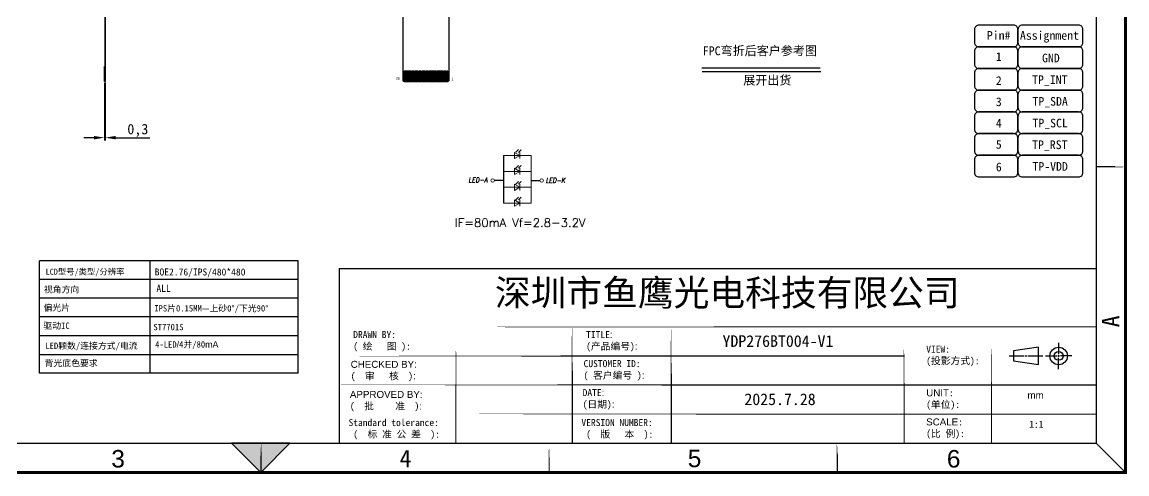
# Model space of a CAD drawing. Header units: millimetres. Extents: x 6107 to 6696, y -7540 to -7123.
# Drawn here: x 6320.6 to 6696.3, y -7539.6 to -7386 of the extents above; entities that cross this region are included whole.
import ezdxf
from ezdxf.enums import TextEntityAlignment as Align

# ---------------------------------------------------------------- set-up
doc = ezdxf.new("R2010")
doc.units = ezdxf.units.MM
doc.header["$LTSCALE"] = 32.67
doc.header["$PDMODE"] = 3
doc.header["$PDSIZE"] = 0.3125
doc.layers.get('0').update_dxf_attribs({"linetype": 'CONTINUOUS'})
doc.layers.get('Defpoints').update_dxf_attribs({"linetype": 'CONTINUOUS'})
for name, color, linetype in [('DIM', 3, 'CONTINUOUS'), ('ITO', 3, 'CONTINUOUS'), ('鑫视界图框', 3, 'CONTINUOUS')]:
    doc.layers.add(name, color=color, linetype=linetype)
doc.layers.add('Text', color=7, linetype='CONTINUOUS', lineweight=0)
doc.styles.add('Arial', font='arial.ttf', dxfattribs={"height": 3})
doc.styles.add('C-E02$0$RT', font='ROMANT.SHX')
doc.styles.add('H', font='italic.shx', dxfattribs={"width": 0.75})
doc.styles.get("Standard").update_dxf_attribs({"font": 'txt', "width": 0.8})
doc.styles.add('宋', font='SimSun.ttf')
doc.styles.add('宋体', font='SimSun.ttf')
doc.styles.add('黑体', font='simhei.ttf')
doc.dimstyles.new('HJ', dxfattribs={"dimtxt": 3.5, "dimasz": 3.5, "dimexe": 1, "dimexo": 0.625, "dimgap": 0.5, "dimtad": 1, "dimtxsty": '黑体', "dimcen": 3.5, "dimclrd": 4, "dimclre": 4, "dimclrt": 4, "dimadec": 0, "dimazin": 0, "dimtfac": 1, "dimtmove": 0, "dimatfit": 3, "dimfxl": 1, "dimarcsym": 0})

# ---------------------------------------------------------------- blocks, each defined once
blk = doc.blocks.new('*U33')
at = {"layer": 'ITO', "color": 2}
blk.add_lwpolyline([(-0.175, -1.75), (0.175, -1.75), (0.175, 1.75), (-0.175, 1.75)], close=True, dxfattribs=at)
blk = doc.blocks.new('*U34')
at = {"layer": 'ITO', "color": 0, "linetype": 'ByBlock', "lineweight": -2, "transparency": 16777216}
for p in [(0, 0), (0.5, 0), (1, 0), (1.5, 0), (2, 0), (2.5, 0), (3, 0), (3.5, 0), (4, 0), (4.5, 0), (5, 0), (5.5, 0), (6, 0), (6.5, 0), (7, 0), (7.5, 0), (8, 0), (8.5, 0), (9, 0), (9.5, 0), (10, 0), (10.5, 0), (11, 0), (11.5, 0), (12, 0), (12.5, 0), (13, 0), (13.5, 0), (14, 0), (14.5, 0)]:
    blk.add_blockref('*U33', p, dxfattribs=at)
blk = doc.blocks.new('*D50')
at = {"layer": 'Defpoints', "color": 0, "transparency": 16777216}
for p in [(6348.63, -7405.91), (6348.93, -7405.91), (6348.93, -7425.31)]:
    blk.add_point(p, dxfattribs=at)
at = {"layer": 'ITO', "color": 4, "lineweight": -2, "transparency": 16777216}
for p, q in [((6348.63, -7406.53), (6348.63, -7426.31)), ((6348.93, -7406.53), (6348.93, -7426.31)), ((6345.13, -7425.31), (6341.63, -7425.31)), ((6348.63, -7425.31), (6348.93, -7425.31)), ((6352.43, -7425.31), (6364.07, -7425.31))]:
    blk.add_line(p, q, dxfattribs=at)
at = {"layer": 'ITO', "color": 4, "transparency": 16777216}
for points in [[(6345.13, -7424.73), (6345.13, -7425.89), (6348.63, -7425.31)], [(6352.43, -7424.73), (6352.43, -7425.89), (6348.93, -7425.31)]]:
    blk.add_solid(points, dxfattribs=at)
at = {"layer": 'ITO', "color": 4, "transparency": 16777216, "insert": (6360, -7422.83), "char_height": 3.5, "attachment_point": 5, "style": '黑体'}
blk.add_mtext('0,3', dxfattribs=at)

msp = doc.modelspace()

# ---------------------------------------------------------------- hatches: boundary and pattern name
msp.add_hatch(color=3).paths.add_polyline_path([(6391.903, -7529.218), (6401.803, -7539.118), (6411.703, -7529.218)])

# ---------------------------------------------------------------- linework, layer by layer
at = {"color": 30, "lineweight": -3}
for p, q in [((6348.798, -7361.361), (6348.798, -7406.164)), ((6348.928, -7361.361), (6348.928, -7406.164))]:
    msp.add_line(p, q, dxfattribs=at)
at = {"color": 2}
for p, q in [((6551.795, -7401.593), (6592.047, -7401.593)), ((6551.899, -7402.808), (6592.252, -7402.808))]:
    msp.add_line(p, q, dxfattribs=at)
for p, q in [((6484.296, -7431.36), (6484.296, -7447.556)), ((6484.296, -7439.879), (6481.257, -7439.879)), ((6493.696, -7439.879), (6496.735, -7439.879))]:
    msp.add_line(p, q)
at = {"color": 4, "linetype": 'Continuous', "lineweight": -3}
for p, q in [((6414.529, -7467.149), (6326.53, -7467.149)), ((6326.53, -7505.36), (6326.53, -7467.149)), ((6364.198, -7505.36), (6364.198, -7467.149)), ((6414.529, -7505.36), (6414.529, -7467.149)), ((6414.529, -7473.518), (6326.53, -7473.518)), ((6414.529, -7479.886), (6326.53, -7479.886)), ((6414.529, -7486.255), (6326.53, -7486.255)), ((6414.529, -7492.623), (6326.53, -7492.623)), ((6414.529, -7505.36), (6326.53, -7505.36))]:
    msp.add_line(p, q, dxfattribs=at)
at = {"color": 4, "lineweight": -3}
msp.add_line((6326.53, -7498.992), (6414.529, -7498.992), dxfattribs=at)
at = {"color": 4, "elevation": 0}
for points in [[(6644.531, -7388.536), (6644.531, -7392.96, 0.4142136), (6646.006, -7394.434), (6657.802, -7394.434, 0.4142136), (6659.277, -7392.96), (6659.277, -7388.536, 0.4142136), (6657.802, -7387.062), (6646.006, -7387.062, 0.4142136)], [(6659.277, -7388.536), (6659.277, -7392.96, 0.4142136), (6660.751, -7394.434), (6679.921, -7394.434, 0.4142136), (6681.395, -7392.96), (6681.395, -7388.536, 0.4142136), (6679.921, -7387.062), (6660.751, -7387.062, 0.4142136)], [(6644.531, -7395.909), (6644.531, -7400.333, 0.4142136), (6646.006, -7401.807), (6657.802, -7401.807, 0.4142136), (6659.277, -7400.333), (6659.277, -7395.909, 0.4142136), (6657.802, -7394.434), (6646.006, -7394.434, 0.4142136)], [(6659.277, -7395.909), (6659.277, -7400.333, 0.4142136), (6660.751, -7401.807), (6679.921, -7401.807, 0.4142136), (6681.395, -7400.333), (6681.395, -7395.909, 0.4142136), (6679.921, -7394.434), (6660.751, -7394.434, 0.4142136)], [(6644.531, -7403.282), (6644.531, -7407.705, 0.4142136), (6646.006, -7409.18), (6657.802, -7409.18, 0.4142136), (6659.277, -7407.705), (6659.277, -7403.282, 0.4142136), (6657.802, -7401.807), (6646.006, -7401.807, 0.4142136)], [(6659.277, -7403.282), (6659.277, -7407.705, 0.4142136), (6660.751, -7409.18), (6679.921, -7409.18, 0.4142136), (6681.395, -7407.705), (6681.395, -7403.282, 0.4142136), (6679.921, -7401.807), (6660.751, -7401.807, 0.4142136)], [(6644.531, -7410.654), (6644.531, -7415.078, 0.4142136), (6646.006, -7416.553), (6657.802, -7416.553, 0.4142136), (6659.277, -7415.078), (6659.277, -7410.654, 0.4142136), (6657.802, -7409.18), (6646.006, -7409.18, 0.4142136)], [(6659.277, -7410.654), (6659.277, -7415.078, 0.4142136), (6660.751, -7416.553), (6679.921, -7416.553, 0.4142136), (6681.395, -7415.078), (6681.395, -7410.654, 0.4142136), (6679.921, -7409.18), (6660.751, -7409.18, 0.4142136)], [(6644.531, -7418.027), (6644.531, -7422.451, 0.4142136), (6646.006, -7423.926), (6657.802, -7423.926, 0.4142136), (6659.277, -7422.451), (6659.277, -7418.027, 0.4142136), (6657.802, -7416.553), (6646.006, -7416.553, 0.4142136)], [(6659.277, -7418.027), (6659.277, -7422.451, 0.4142136), (6660.751, -7423.926), (6679.921, -7423.926, 0.4142136), (6681.395, -7422.451), (6681.395, -7418.027, 0.4142136), (6679.921, -7416.553), (6660.751, -7416.553, 0.4142136)], [(6644.531, -7425.4), (6644.531, -7429.824, 0.4142136), (6646.006, -7431.298), (6657.802, -7431.298, 0.4142136), (6659.277, -7429.824), (6659.277, -7425.4, 0.4142136), (6657.802, -7423.926), (6646.006, -7423.926, 0.4142136)], [(6659.277, -7425.4), (6659.277, -7429.824, 0.4142136), (6660.751, -7431.298), (6679.921, -7431.298, 0.4142136), (6681.395, -7429.824), (6681.395, -7425.4, 0.4142136), (6679.921, -7423.926), (6660.751, -7423.926, 0.4142136)], [(6644.531, -7432.773), (6644.531, -7437.197, 0.4142136), (6646.006, -7438.671), (6657.802, -7438.671, 0.4142136), (6659.277, -7437.197), (6659.277, -7432.773, 0.4142136), (6657.802, -7431.298), (6646.006, -7431.298, 0.4142136)], [(6659.277, -7432.773), (6659.277, -7437.197, 0.4142136), (6660.751, -7438.671), (6679.921, -7438.671, 0.4142136), (6681.395, -7437.197), (6681.395, -7432.773, 0.4142136), (6679.921, -7431.298), (6660.751, -7431.298, 0.4142136)]]:
    msp.add_lwpolyline(points, format="xyb", close=True, dxfattribs=at)
at = {"color": 4, "lineweight": 0}
msp.add_lwpolyline([(6394.217, -7467.149), (6414.529, -7467.149)], dxfattribs=at)
at = {"color": 3}
msp.add_lwpolyline([(6391.903, -7529.218), (6401.803, -7539.118), (6411.703, -7529.218)], close=True, dxfattribs=at)
at = {"layer": 'ITO', "color": 30}
for p, q in [((6348.628, -7406.164), (6348.628, -7401.164)), ((6348.628, -7401.164), (6348.798, -7401.164)), ((6348.928, -7406.164), (6348.628, -7406.164))]:
    msp.add_line(p, q, dxfattribs=at)
msp.add_lwpolyline([(6472.733, -7366.132), (6472.733, -7377.572, -0.4142136), (6472.233, -7378.072), (6466.195, -7378.072, 0.4142136), (6465.695, -7378.572), (6465.695, -7405.964, -0.4142136), (6465.495, -7406.164), (6450.395, -7406.164, -0.4142136), (6450.195, -7405.964), (6450.195, -7378.572, 0.4142136), (6449.695, -7378.072), (6442.359, -7378.072, -0.4142136), (6441.859, -7377.572), (6441.859, -7366.132, -0.4142136), (6442.359, -7365.632), (6445.338, -7365.632)], format="xyb", dxfattribs=at)
at = {"layer": 'Text', "color": 0, "linetype": 'Continuous', "lineweight": 9}
for p, q in [((6488.072, -7430.295), (6488.072, -7432.424)), ((6489.916, -7431.36), (6488.072, -7430.295)), ((6489.916, -7430.295), (6489.916, -7432.424)), ((6484.296, -7431.36), (6493.696, -7431.36)), ((6489.916, -7431.36), (6488.072, -7432.424)), ((6493.696, -7431.36), (6493.696, -7447.556)), ((6484.296, -7436.76), (6493.696, -7436.76)), ((6488.072, -7435.695), (6488.072, -7437.824)), ((6489.916, -7436.76), (6488.072, -7435.695)), ((6489.916, -7436.76), (6488.072, -7437.824)), ((6489.916, -7435.695), (6489.916, -7437.824)), ((6484.296, -7442.156), (6493.696, -7442.156)), ((6488.072, -7441.092), (6488.072, -7443.22)), ((6489.916, -7442.156), (6488.072, -7441.092)), ((6489.916, -7442.156), (6488.072, -7443.22)), ((6489.916, -7441.092), (6489.916, -7443.22)), ((6484.296, -7447.556), (6493.696, -7447.556)), ((6488.072, -7446.492), (6488.072, -7448.62)), ((6489.916, -7447.556), (6488.072, -7446.492)), ((6489.916, -7447.556), (6488.072, -7448.62)), ((6489.916, -7446.492), (6489.916, -7448.62))]:
    msp.add_line(p, q, dxfattribs=at)
for points in [[(6489.435, -7429.384), (6488.529, -7430.289)], [(6490.329, -7429.394), (6489.424, -7430.299)], [(6489.435, -7434.784), (6488.529, -7435.689)], [(6490.329, -7434.794), (6489.424, -7435.699)], [(6489.435, -7440.18), (6488.529, -7441.086)], [(6490.329, -7440.19), (6489.424, -7441.096)], [(6489.435, -7445.58), (6488.529, -7446.486)], [(6490.329, -7445.59), (6489.424, -7446.496)]]:
    msp.add_lwpolyline(points, dxfattribs=at)
for centre in [(6480.673, -7439.879), (6497.319, -7439.879)]:
    msp.add_circle(centre, 0.585, dxfattribs=at)
for points in [[(6489.393, -7429.342), (6489.683, -7429.136), (6489.476, -7429.425)], [(6490.288, -7429.352), (6490.577, -7429.146), (6490.371, -7429.435)], [(6489.393, -7434.742), (6489.683, -7434.536), (6489.476, -7434.825)], [(6490.288, -7434.752), (6490.577, -7434.546), (6490.371, -7434.835)], [(6489.393, -7440.139), (6489.683, -7439.932), (6489.476, -7440.221)], [(6490.288, -7440.149), (6490.577, -7439.942), (6490.371, -7440.231)], [(6489.393, -7445.539), (6489.683, -7445.332), (6489.476, -7445.621)], [(6490.288, -7445.549), (6490.577, -7445.342), (6490.371, -7445.631)]]:
    msp.add_solid(points, dxfattribs=at)
at = {"layer": '鑫视界图框', "color": 3}
for p, q in [((6673.122, -7495.063), (6673.122, -7498.924)), ((6656.312, -7499.474), (6661.435, -7499.474)), ((6661.732, -7499.474), (6662.326, -7499.474)), ((6662.623, -7499.474), (6667.746, -7499.474)), ((6668.667, -7499.518), (6672.528, -7499.518)), ((6672.825, -7499.518), (6673.419, -7499.518)), ((6673.122, -7499.815), (6673.122, -7499.221)), ((6673.122, -7503.973), (6673.122, -7500.112)), ((6677.577, -7499.518), (6673.716, -7499.518))]:
    msp.add_line(p, q, dxfattribs=at)
for points, const_width in [([(6695.833, -7539.118), (6107.773, -7539.118), (6107.773, -7123.318), (6695.833, -7123.318)], 0.99), ([(6685.933, -7529.218), (6117.673, -7529.218), (6117.673, -7133.218), (6685.933, -7133.218)], 0.396), ([(6695.833, -7435.168), (6686.032, -7435.168), (6686.032, -7435.168), (6695.833, -7435.168)], 0.396), ([(6428.533, -7469.818), (6685.933, -7469.818), (6685.933, -7529.218), (6428.533, -7529.218)], 0.396), ([(6428.533, -7489.618), (6685.933, -7489.618), (6685.933, -7489.618), (6428.533, -7489.618)], 0.396), ([(6468.133, -7489.618), (6468.133, -7489.618), (6468.134, -7529.218), (6468.134, -7529.218)], 0.396), ([(6507.733, -7488.628), (6507.733, -7488.628), (6507.734, -7529.218), (6507.734, -7529.218)], 0.396), ([(6541.393, -7489.618), (6541.393, -7489.618), (6541.394, -7529.218), (6541.394, -7529.218)], 0.396), ([(6620.593, -7489.618), (6620.593, -7489.618), (6620.594, -7529.218), (6620.594, -7529.218)], 0.396), ([(6650.293, -7489.618), (6650.293, -7489.618), (6650.294, -7529.218), (6650.294, -7529.218)], 0.396), ([(6428.533, -7499.518), (6620.593, -7499.518), (6620.593, -7499.518), (6428.533, -7499.518)], 0.396), ([(6428.533, -7509.418), (6685.933, -7509.418), (6685.933, -7509.418), (6428.533, -7509.418)], 0.396), ([(6428.533, -7519.318), (6685.933, -7519.318), (6685.933, -7519.318), (6428.533, -7519.318)], 0.396), ([(6401.851, -7529.229), (6401.851, -7529.229), (6401.851, -7539.03), (6401.851, -7539.03)], 0.396), ([(6499.861, -7529.229), (6499.861, -7529.229), (6499.861, -7539.03), (6499.861, -7539.03)], 0.396), ([(6597.871, -7529.229), (6597.871, -7529.229), (6597.871, -7539.03), (6597.871, -7539.03)], 0.396)]:
    msp.add_lwpolyline(points, close=True, dxfattribs=dict(at, const_width=const_width))
msp.add_lwpolyline([(6657.797, -7497.781), (6657.797, -7501.167), (6666.261, -7502.444), (6666.261, -7496.504)], close=True, dxfattribs=at)
at = {"layer": '鑫视界图框', "color": 3, "const_width": 0.396}
msp.add_lwpolyline([(6685.933, -7529.218), (6695.833, -7539.118)], dxfattribs=at)
at = {"layer": '鑫视界图框', "color": 3}
for radius in [2.97, 1.485]:
    msp.add_circle((6673.122, -7499.518), radius, dxfattribs=at)

# ---------------------------------------------------------------- block references
at = {"layer": 'ITO', "color": 2}
msp.add_blockref('*U34', (6450.695, -7404.414), dxfattribs=at)

# ---------------------------------------------------------------- texts
at = {"color": 0, "linetype": 'Continuous', "lineweight": -3, "style": '宋体'}
for s, height, rotation, p in [('LCD型号/类型/分辨率', 2.02995, 359.99988, (6342.055, -7471.905)), ('视角方向', 2.1481, 359.99988, (6334.072, -7477.984)), ('偏光片', 2.1481, 0.00012, (6332.417, -7484.185)), ('驱动IC', 2.1481, 0.00012, (6332.358, -7490.302)), ('LED颗数/连接方式/电流', 2.14809, 0.00012, (6344.23, -7497.125)), ('背光底色要求', 2.1481, 0.00012, (6337.322, -7503.038))]:
    msp.add_text(s, height=height, rotation=rotation, dxfattribs=at).set_placement(p, align=Align.CENTER)
at = {"color": 4, "char_height": 2.94912, "width": 5.51776, "attachment_point": 1, "style": 'Arial'}
for s, insert in [('{\\fSimHei|b0|i0|c0|p49;Pin#}', (6648.708, -7389.063)), ('{\\fSimHei|b0|i0|c0|p49;Assignment}', (6659.954, -7389.063)), ('{\\fSimHei|b0|i0|c134|p49;1}', (6651.757, -7396.303)), ('{\\fSimHei|b0|i0|c134|p49;GND}', (6667.469, -7396.75)), ('{\\fSimHei|b0|i0|c134|p49;2}', (6651.757, -7404.431)), ('{\\fSimHei|b0|i0|c134|p49;TP_INT}', (6664.09, -7404.123)), ('{\\fSimHei|b0|i0|c134|p49;3}', (6651.757, -7411.633)), ('{\\fSimHei|b0|i0|c134|p49;TP_SDA}', (6664.207, -7411.496)), ('{\\fSimHei|b0|i0|c134|p49;4}', (6651.757, -7418.913)), ('{\\fSimHei|b0|i0|c134|p49;TP_SCL}', (6664.207, -7418.869)), ('{\\fSimHei|b0|i0|c134|p49;5}', (6651.757, -7426.115)), ('{\\fSimHei|b0|i0|c134|p49;TP_RST}', (6664.09, -7426.241)), ('{\\fSimHei|b0|i0|c134|p49;6}', (6651.757, -7433.78)), ('{\\fSimHei|b0|i0|c134|p49;TP-VDD}', (6664.207, -7433.614))]:
    msp.add_mtext(s, dxfattribs=dict(at, insert=insert))
at = {"color": 2, "insert": (6552.057, -7394.271), "char_height": 3, "width": 44.1761, "attachment_point": 1, "style": '宋'}
msp.add_mtext('FPC弯折后客户参考图\\P\\P\\pi13.82;展开出货', dxfattribs=at)
at = {"insert": (6449.026, -7404.637), "char_height": 1, "width": 3.04061, "attachment_point": 3}
msp.add_mtext('{\\C1;30}', dxfattribs=at)
at = {"insert": (6481.437, -7473.552), "char_height": 8.91, "width": 197.30197, "attachment_point": 1, "style": 'Arial'}
msp.add_mtext('{\\fSimHei|b0|i0|c134|p49;\\C4;深圳市鱼鹰光电科技有限公司}', dxfattribs=at)
at = {"color": 1, "lineweight": -3, "attachment_point": 1, "style": '宋体'}
for s, insert, char_height, width in [('ALL', (6366.312, -7475.336), 2.3882, 74.78635), ('4-LED{\\fArial|b0|i0|c0|p32;/}4并/80{\\fArial|b0|i0|c0|p32;mA}', (6365.889, -7494.509), 2.14938, 27.37334)]:
    msp.add_mtext(s, dxfattribs=dict(at, insert=insert, char_height=char_height, width=width))
at = {"color": 1, "lineweight": -3, "style": '宋体'}
for tag, p, height in [('BOE2.76/IPS/480*480', (6365.733, -7472.161), 2.388), ('IPS片0.15MM—上砂0°/下光90°', (6365.579, -7484.398), 2.149), ('ST7701S', (6365.289, -7490.772), 2.149)]:
    msp.add_attdef(tag, p, '', height=height, dxfattribs=at)
at = {"layer": 'DIM', "color": 1, "insert": (6467.316, -7404.828), "char_height": 1, "width": 0.89492, "attachment_point": 3}
msp.add_mtext('1', dxfattribs=at)
at = {"layer": 'Text', "color": 0, "style": 'H', "width": 0.75}
for s, p in [('LED-A', (6472.453, -7440.494)), ('LED-K', (6498.676, -7440.668))]:
    msp.add_text(s, height=1.6992, dxfattribs=at).set_placement(p)
at = {"layer": 'Text', "style": 'C-E02$0$RT'}
msp.add_text('IF=80mA Vf=2.8-3.2V', height=2.91358, dxfattribs=at).set_placement((6467.787, -7455.675))
at = {"layer": '鑫视界图框', "color": 3, "insert": (6687.807, -7489.78), "char_height": 5.94, "width": 25.22711, "attachment_point": 1, "rotation": 90, "style": '黑体'}
msp.add_mtext('A', dxfattribs=at)
at = {"layer": '鑫视界图框', "color": 3, "lineweight": 0, "attachment_point": 1, "style": '黑体'}
for s, insert, char_height, width in [('{\\C256;DRAWN BY:\\P( 绘   图 ):}', (6433.237, -7491.059), 2.376, 53.10783), ('{\\fSimHei|b0|i0|c0|p49;\\C256;TITLE\\fArial|b0|i0|c0|p34;:\\P\\fSimHei|b0|i0|c0|p49;(\\fSimHei|b0|i0|c134|p49;产品编号\\fSimHei|b0|i0|c0|p49;)\\fArial|b0|i0|c0|p34;:}', (6512.437, -7491.059), 2.376, 53.10783), ('{\\C0;YDP276BT004-V1}', (6558.812, -7492.475), 3.96, 85.39471), ('{\\fSimHei|b0|i0|c0|p49;\\C256;VIEW:\\P(\\fSimHei|b0|i0|c134|p49;投影方式\\fSimHei|b0|i0|c0|p49;):}', (6628.079, -7496.005), 2.376, 53.10783), ('{\\fArial|b0|i0|c0|p34;\\C256;CHECKED BY:\\P\\fSimHei|b0|i0|c0|p49;(\\fSimHei|b0|i0|c134|p49;  审   核  \\fSimHei|b0|i0|c0|p49;)\\fArial|b0|i0|c0|p34;:}', (6432.371, -7501.177), 2.376, 53.10783), ('{\\fSimHei|b0|i0|c0|p49;\\C256;CUSTOMER\\fSimHei|b0|i0|c134|p49; \\fSimHei|b0|i0|c0|p49;ID:\\fArial|b0|i0|c0|p34;\\P\\fSimHei|b0|i0|c0|p49;(\\fSimHei|b0|i0|c134|p49; 客户编号 \\fSimHei|b0|i0|c0|p49;)\\fArial|b0|i0|c0|p34;:}', (6511.571, -7500.934), 2.376, 53.10783), ('{\\fArial|b0|i0|c0|p34;\\C256;APPROVED BY:\\P\\fSimHei|b0|i0|c0|p49;(\\fSimHei|b0|i0|c134|p49;  批   \\H0.4167x; \\H2.4x; 准  \\fSimHei|b0|i0|c0|p49;)\\fArial|b0|i0|c0|p34;:}', (6432.112, -7511.402), 2.376, 53.10783), ('{\\fSimHei|b0|i0|c0|p49;\\C256;DATE\\fArial|b0|i0|c0|p34;:\\P\\fSimHei|b0|i0|c0|p49;(\\fSimHei|b0|i0|c134|p49;日期\\fSimHei|b0|i0|c0|p49;\\H1x;)\\fArial|b0|i0|c0|p34;:}', (6511.253, -7510.796), 2.376, 53.10783), ('{\\C0;2025.7.28}', (6566.252, -7512.259), 3.96, 19.12815), ('{\\fArial|b0|i0|c0|p34;\\C256;UNIT\\fSimHei|b0|i0|c0|p49;:\\P(\\fSimHei|b0|i0|c134|p49;单位\\fSimHei|b0|i0|c0|p49;):}', (6628.079, -7510.859), 2.376, 53.10783), ('{\\fArial|b0|i0|c0|p34;\\C256;mm}', (6662.512, -7511.67), 2.376, 53.10783), ('{\\fSimHei|b0|i0|c134|p49;\\C256;Standard tolerance\\fSimHei|b0|i0|c0|p49;:\\fSimHei|b0|i0|c134|p49;\\P \\fSimHei|b0|i0|c0|p49;(\\fSimHei|b0|i0|c134|p49;  标 准 公 差  \\fSimHei|b0|i0|c0|p49;):}', (6431.638, -7520.975), 2.376, 53.10783), ('{\\fSimHei|b0|i0|c134|p49;\\C256;VERSION NUMBER\\fSimHei|b0|i0|c0|p49;:\\fSimHei|b0|i0|c134|p49;\\P \\fSimHei|b0|i0|c0|p49;(\\fSimHei|b0|i0|c134|p49;  版   本  \\fSimHei|b0|i0|c0|p49;):}', (6510.838, -7520.975), 2.376, 53.10783), ('{\\fArial|b0|i0|c0|p34;\\C256;SCALE\\fSimHei|b0|i0|c0|p49;:\\P(\\fSimHei|b0|i0|c134|p49;比 例\\fSimHei|b0|i0|c0|p49;):}', (6628.079, -7520.759), 2.376, 53.10783), ('{\\fSimHei|b0|i0|c0|p49;\\C256;1:1}', (6663.108, -7521.57), 2.376, 53.10783)]:
    msp.add_mtext(s, dxfattribs=dict(at, insert=insert, char_height=char_height, width=width))
at = {"layer": '鑫视界图框', "color": 3, "char_height": 5.94, "width": 2.49821, "attachment_point": 1, "style": '黑体'}
for s, insert in [('{\\fArial|b0|i0|c0|p34;3}', (6350.978, -7531.491)), ('{\\fSimHei|b0|i0|c0|p49;4}', (6448.988, -7531.392)), ('{\\fArial|b0|i0|c0|p34;5}', (6546.998, -7531.392)), ('{\\fArial|b0|i0|c0|p34;6}', (6635.108, -7531.491))]:
    msp.add_mtext(s, dxfattribs=dict(at, insert=insert))

# ---------------------------------------------------------------- dimensions: what is measured, and where the dimension line sits
at = {"layer": 'ITO', "color": 30}
dim = msp.add_linear_dim(base=(6348.928, -7425.309), p1=(6348.628, -7405.909), p2=(6348.928, -7405.909), dimstyle='HJ', override={"dimfxl": 0.2}, dxfattribs=at)
dim.commit()
dim.dimension.update_dxf_attribs({"geometry": '*D50', "text_midpoint": (6359.996, -7425.309), "dimtype": 160})

doc.saveas('drawing.dxf')
